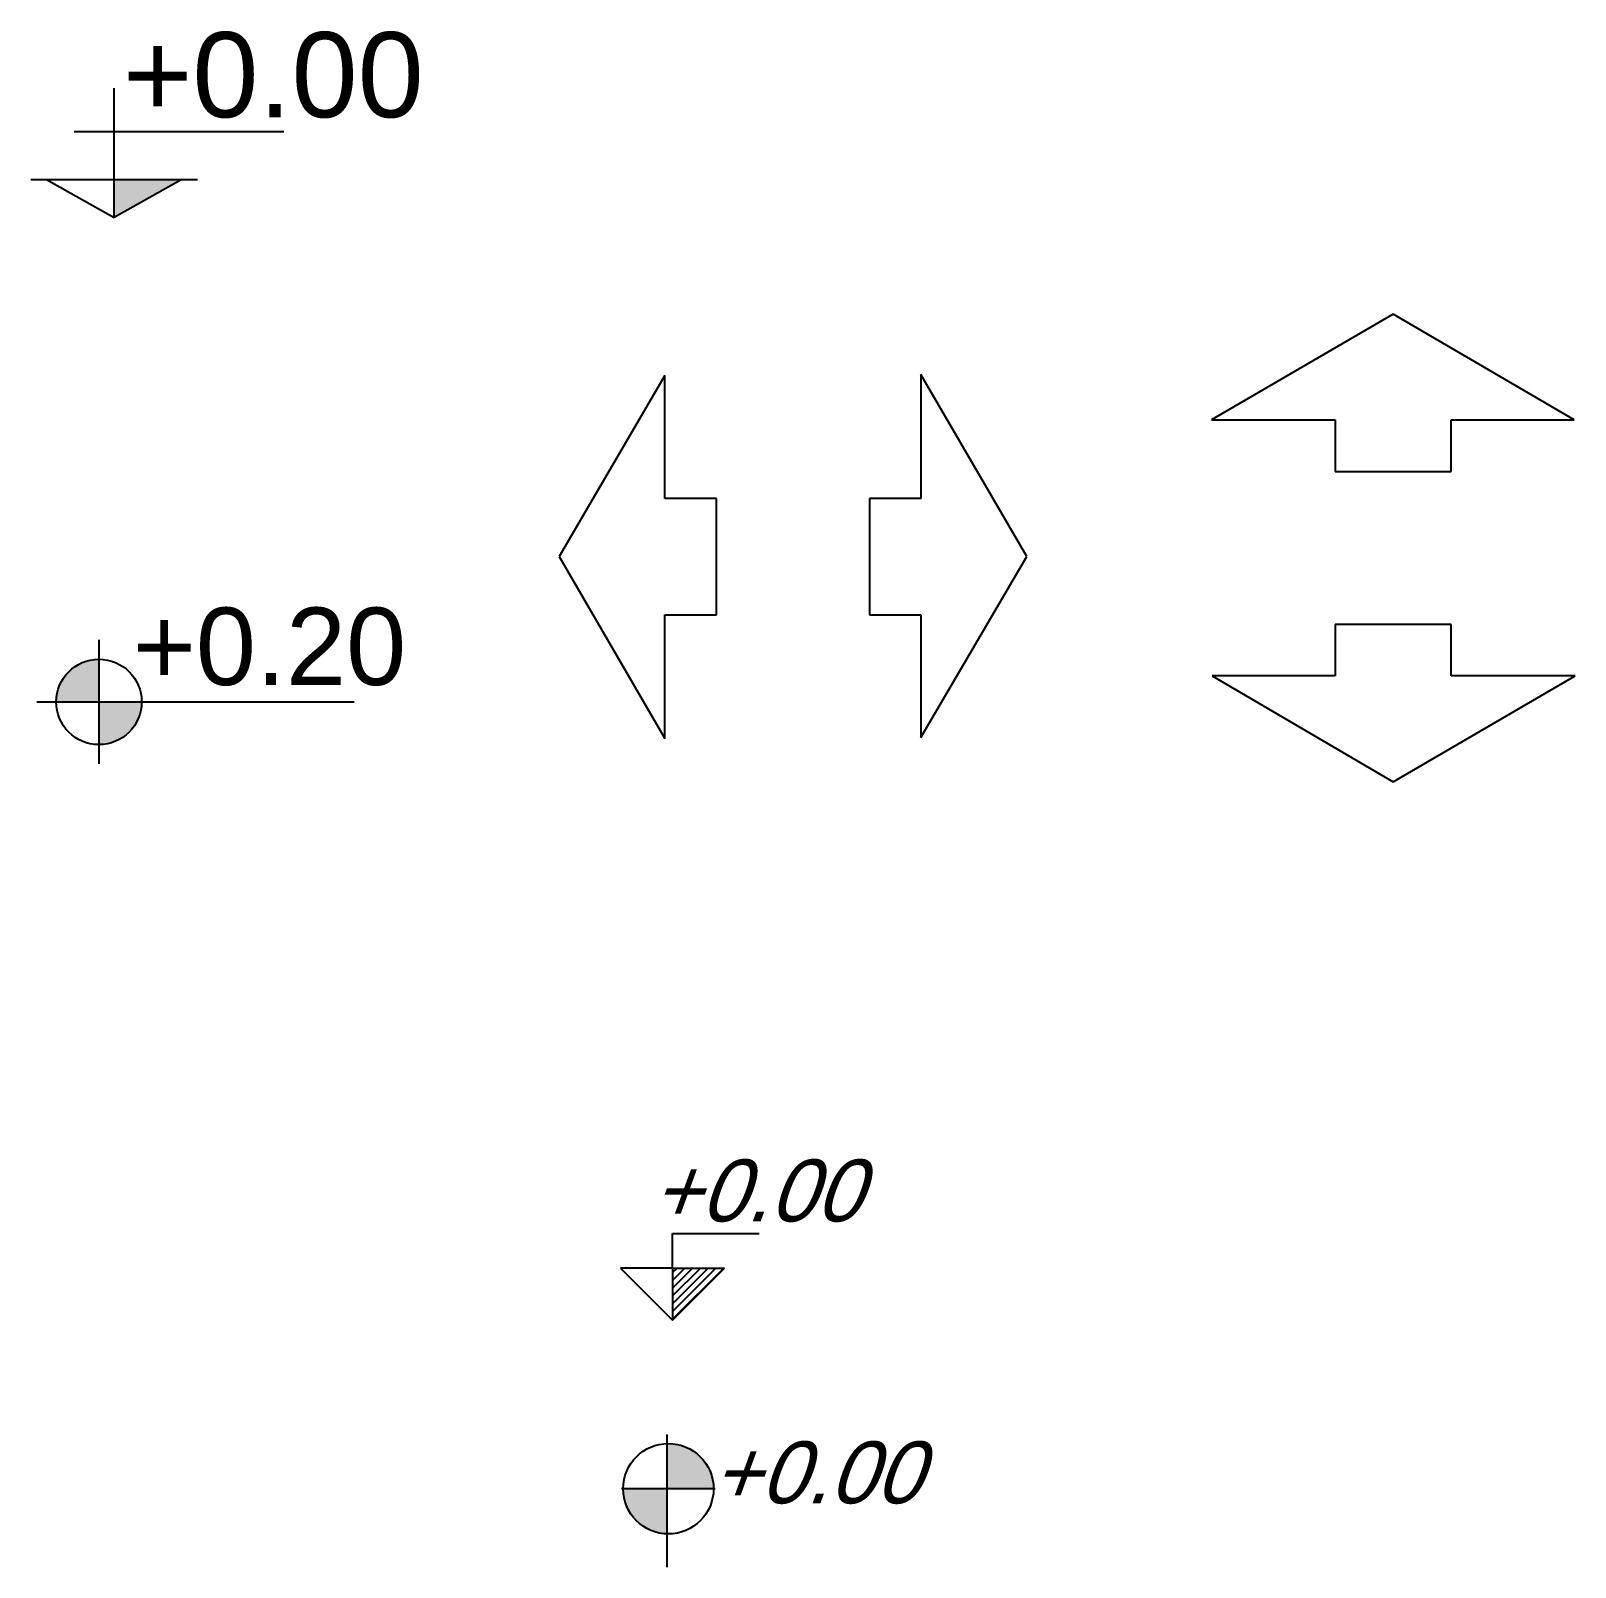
# Model space of a CAD drawing. Header units: millimetres. Extents: x 237 to 802, y 86 to 296.
# Drawn here: x 492.104 to 496.095, y 113.59 to 117.559 of the extents above; entities that cross this region are included whole.
import ezdxf

# ---------------------------------------------------------------- set-up
doc = ezdxf.new("R2010")
doc.units = ezdxf.units.MM
doc.linetypes.add('CENTER', pattern=[50.8, 31.75, -6.35, 6.35, -6.35])
for name, color, linetype in [('02', 1, 'Continuous'), ('04', 2, 'Continuous'), ('MUROS', 6, 'Continuous'), ('TEXTOS', 7, 'Continuous'), ('TEXTOS1', 1, 'Continuous'), ('vistas', 1, 'Continuous')]:
    doc.layers.add(name, color=color, linetype=linetype)
doc.styles.add('ROMAND', font='sanss___.ttf')
doc.styles.add('style1', font='stylu.ttf', dxfattribs={"oblique": 20})

msp = doc.modelspace()

# ---------------------------------------------------------------- hatches: boundary and pattern name
at = {"layer": '02'}
h = msp.add_hatch(dxfattribs=at)
h.set_pattern_fill('ANSI31', color=1, scale=0.00448, style=0)
h.set_pattern_definition([(45, (400.527527, 8.644074), (-0.0100578869, 0.0100578869), [])])
h.paths.add_polyline_path([(493.8968, 114.3624), (493.7624, 114.3624), (493.7624, 114.228)])
h = msp.add_hatch(dxfattribs=at)
h.set_pattern_fill('ANSI31', color=1, scale=0.0896, style=0)
h.set_pattern_definition([(45, (400.52753, 8.64407), (-0.20115774, 0.20115774), [])])
h.paths.add_polyline_path([(493.8968, 114.3624), (493.7624, 114.3624), (493.7624, 114.228)])
at = {"layer": '04'}
h = msp.add_hatch(dxfattribs=at)
h.set_pattern_fill('ANSI36', color=1, scale=0.0004, style=0)
h.set_pattern_definition([(45, (-191.1706139, -349.7537356), (0.000673519209, 0.0024695704333), [0.003175, -0.000635, 0, -0.000635])])
h.paths.add_polyline_path([(492.4939, 117.1755), (492.3192, 117.1755), (492.3192, 117.0772)])
at = {"layer": '04', "linetype": 'CENTER'}
h = msp.add_hatch(dxfattribs=at)
h.set_pattern_fill('ANSI36', color=1, scale=0.000448, style=0)
h.set_pattern_definition([(45, (-191.419417, -350.0548646), (0.0007543415142, 0.0027659188853), [0.003556, -0.0007112, 0, -0.0007112])])
h.paths.add_polyline_path([(492.1693, 115.8254), (492.2797, 115.8254), (492.2797, 115.9357, 0.414214)])
h.paths.add_polyline_path([(492.39, 115.8254), (492.2797, 115.8254), (492.2797, 115.715, 0.414214)])
h = msp.add_hatch(dxfattribs=at)
h.set_pattern_fill('ANSI36', color=1, scale=0.000448, style=0)
h.set_pattern_definition([(45, (451.3085609, 56.2527222), (0.000754341514, 0.002765918885), [0.003556, -0.0007112, 0, -0.0007112])])
h.paths.add_polyline_path([(493.7476, 113.909), (493.7476, 113.7922), (493.8684, 113.7922, 0.424024)])
h.paths.add_polyline_path([(493.7476, 113.7922), (493.6346, 113.7922, 0.404471), (493.7476, 113.6753)])

# ---------------------------------------------------------------- linework, layer by layer
at = {"layer": '02', "color": 1}
for p, q in [((492.3192, 117.0772), (492.3192, 117.411)), ((492.1038, 117.1755), (492.5346, 117.1755)), ((492.1445, 117.1755), (492.3192, 117.0772)), ((492.4939, 117.1755), (492.3192, 117.0772)), ((493.7624, 114.452), (493.9864, 114.452)), ((493.7624, 114.3624), (493.7624, 114.452)), ((493.628, 114.3624), (493.7624, 114.228)), ((493.7624, 114.3624), (493.628, 114.3624)), ((493.7624, 114.228), (493.8968, 114.3624)), ((493.7624, 114.3624), (493.7624, 114.228)), ((493.7624, 114.3624), (493.8968, 114.3624))]:
    msp.add_line(p, q, dxfattribs=at)
at = {"layer": '04', "color": 1, "linetype": 'CENTER'}
for p, q in [((492.2797, 115.9857), (492.2797, 115.665)), ((492.1193, 115.8254), (492.9398, 115.8254)), ((493.7476, 113.9324), (493.7476, 113.5897)), ((493.8724, 113.7922), (493.6305, 113.7922))]:
    msp.add_line(p, q, dxfattribs=at)
for centre, radius in [((492.2797, 115.8254), 0.1104), ((493.7515, 113.7922), 0.1169)]:
    msp.add_circle(centre, radius, dxfattribs=at)
at = {"layer": 'MUROS', "color": 1}
for p, q in [((495.6251, 116.8276), (495.155, 116.5542)), ((496.0927, 116.5542), (495.6251, 116.8276)), ((494.6778, 116.2009), (494.4044, 116.6711)), ((494.4044, 116.6711), (494.4044, 116.3511)), ((493.7427, 116.6685), (493.4693, 116.2009)), ((493.7427, 116.3511), (493.7427, 116.6685)), ((495.155, 116.5542), (495.475, 116.5542)), ((495.475, 116.5542), (495.475, 116.421)), ((495.7752, 116.421), (495.7752, 116.5542)), ((495.7752, 116.5542), (496.0927, 116.5542)), ((495.475, 116.421), (495.7752, 116.421)), ((493.8759, 116.3511), (493.7427, 116.3511)), ((493.8759, 116.0508), (493.8759, 116.3511)), ((494.2712, 116.3511), (494.2712, 116.0508)), ((494.4044, 116.3511), (494.2712, 116.3511)), ((493.4693, 116.2009), (493.7427, 115.7308)), ((494.4044, 115.7334), (494.6778, 116.2009)), ((493.7427, 116.0508), (493.8759, 116.0508)), ((493.7427, 115.7308), (493.7427, 116.0508)), ((494.2712, 116.0508), (494.4044, 116.0508)), ((494.4044, 116.0508), (494.4044, 115.7334)), ((495.475, 116.0257), (495.475, 115.8925)), ((495.7752, 116.0257), (495.475, 116.0257)), ((495.7752, 115.8925), (495.7752, 116.0257)), ((495.475, 115.8925), (495.1575, 115.8925)), ((495.1575, 115.8925), (495.6251, 115.6191)), ((495.6251, 115.6191), (496.0952, 115.8925)), ((496.0952, 115.8925), (495.7752, 115.8925))]:
    msp.add_line(p, q, dxfattribs=at)
at = {"layer": 'vistas'}
msp.add_line((492.2158, 117.2996), (492.7574, 117.2996), dxfattribs=at)

# ---------------------------------------------------------------- texts
at = {"layer": 'TEXTOS', "color": 1, "ltscale": 0.7, "style": 'ROMAND'}
for s, height, p in [('+0.00', 0.22, (492.3418, 117.3361)), ('+0.20', 0.2, (492.3671, 115.8691))]:
    msp.add_text(s, height=height, dxfattribs=at).set_placement(p)
at = {"layer": 'TEXTOS1', "color": 1, "style": 'style1', "oblique": 20}
for p in [(493.7062, 114.4829), (493.8607, 113.7544)]:
    msp.add_text('+0.00', height=0.16, dxfattribs=at).set_placement(p)

doc.saveas('drawing.dxf')
